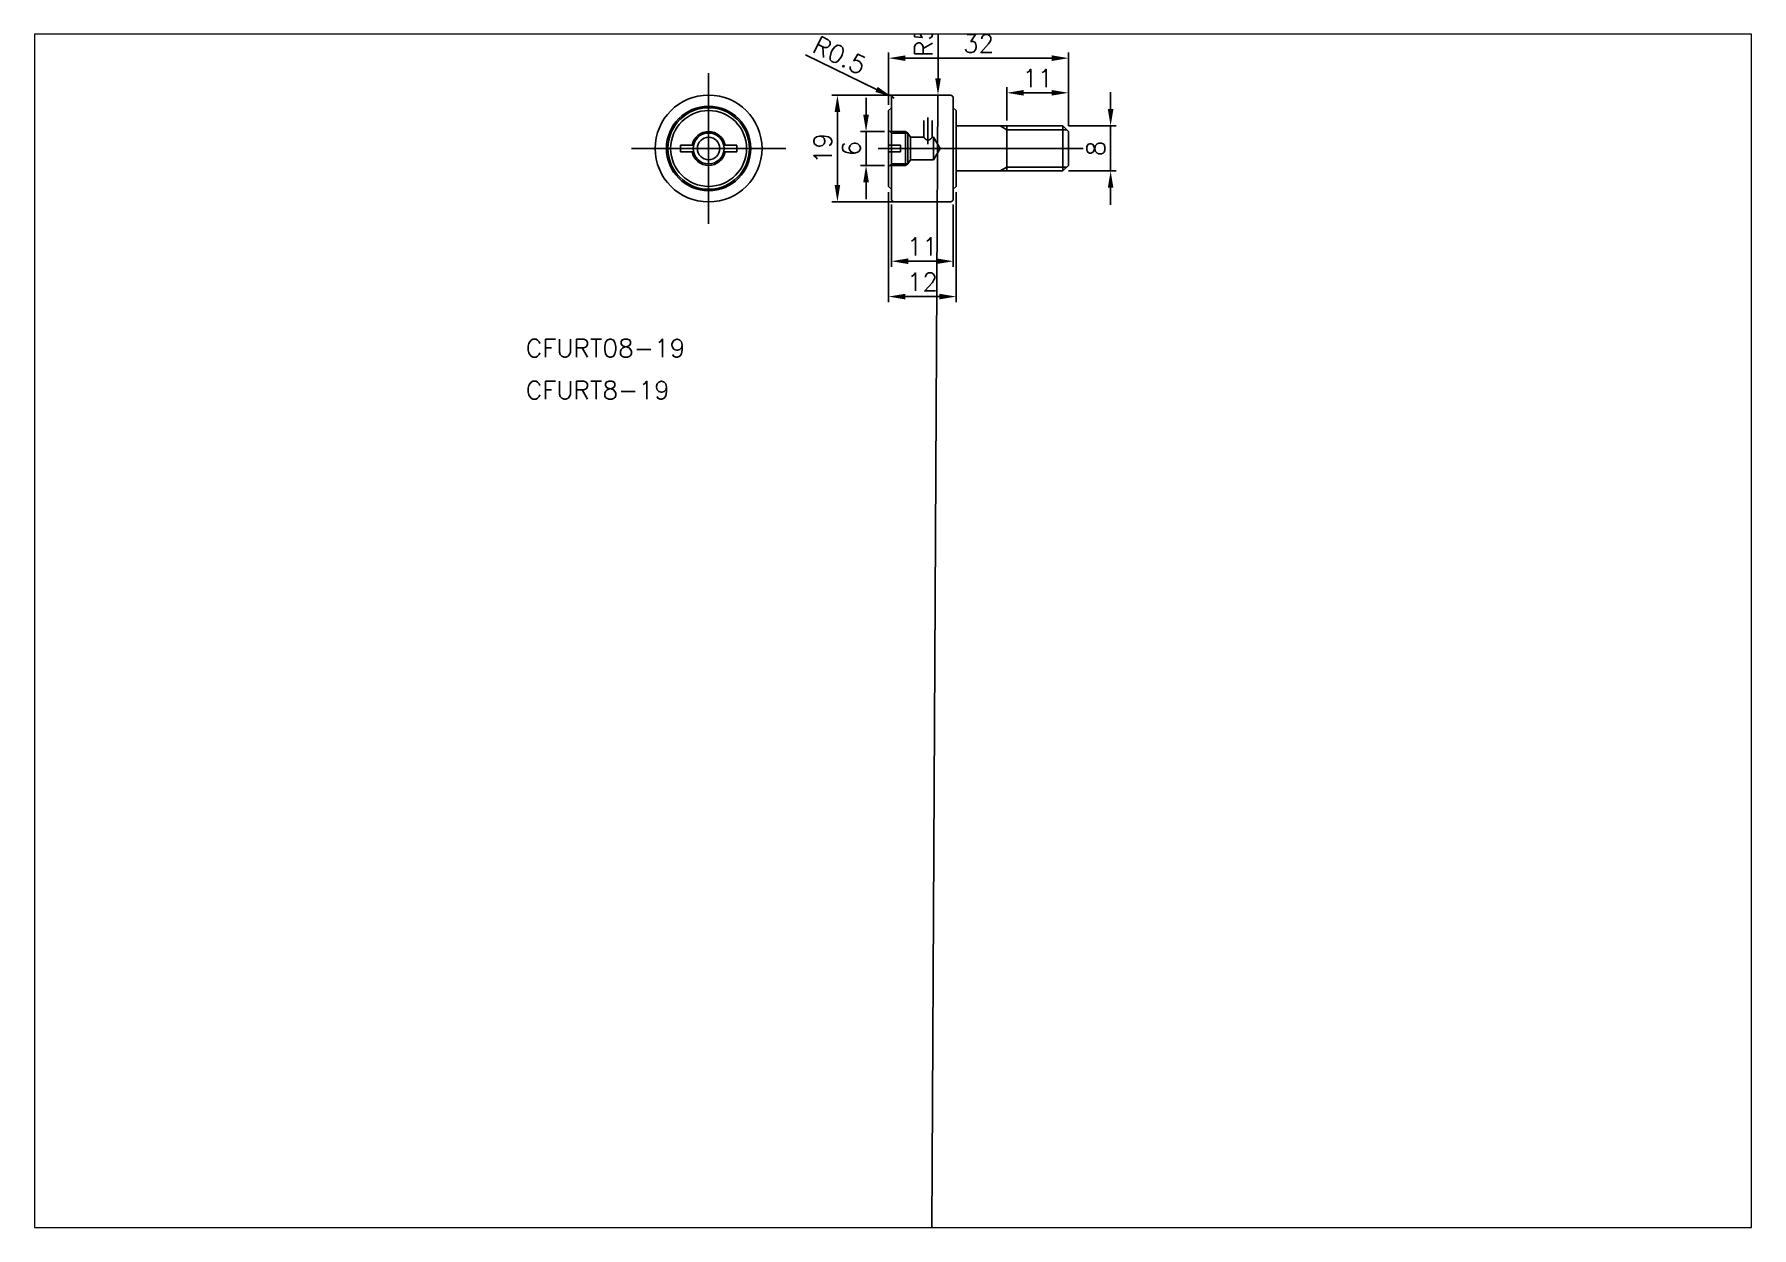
# Paper-space layout 'レイアウト1' of a CAD drawing. Extents: x 1.12 to 10.1, y 0.78 to 7.02.
# The model-space entities are those that its viewports show. They can reach past a viewport. Long polylines and large blocks are cut down to what shows.
import ezdxf

# ---------------------------------------------------------------- set-up
doc = ezdxf.new("R2010")
doc.units = 0
doc.header["$MEASUREMENT"] = 0
doc.header["$PDMODE"] = 64
doc.linetypes.add('CENTER', pattern=[17.5, 13, -1.5, 1.5, -1.5])
doc.linetypes.add('DASHED', pattern=[3.5, 2, -1.5])
doc.layers.get('0').update_dxf_attribs({"linetype": 'CONTINUOUS'})
doc.layers.get('DEFPOINTS').update_dxf_attribs({"linetype": 'CONTINUOUS'})
doc.layers.add('CENTER', color=1, linetype='CENTER')
doc.layers.add('SIZE', color=7, linetype='CONTINUOUS')
doc.styles.get("Standard").update_dxf_attribs({"font": 'txt.shx', "bigfont": '@extfont2.shx'})
doc.dimstyles.new('MISUMI', dxfattribs={"dimtxt": 3.2, "dimasz": 3, "dimexe": 1, "dimexo": 1, "dimgap": 1, "dimtad": 1, "dimdsep": 46, "dimtxsty": 'STANDARD', "dimcen": 0, "dimadec": 0, "dimazin": 0, "dimtfac": 0.6, "dimtix": 1, "dimtmove": 2, "dimatfit": 3, "dimfxl": 1, "dimtvp": 1, "dimtolj": 1, "dimarcsym": 0})

# ---------------------------------------------------------------- blocks, each defined once
blk = doc.blocks.new('*D0')
at = {"layer": 'DEFPOINTS', "color": 0, "linetype": 'Continuous'}
for p in [(153.72, 200.31), (138.62, 181.31), (153.72, 181.31)]:
    blk.add_point(p, dxfattribs=at)
at = {"layer": 'SIZE', "color": 0, "linetype": 'Continuous', "lineweight": -2}
for p, q in [((152.72, 200.31), (137.62, 200.31)), ((138.62, 197.31), (138.62, 184.31)), ((152.72, 181.31), (137.62, 181.31))]:
    blk.add_line(p, q, dxfattribs=at)
at = {"layer": 'SIZE', "color": 0, "linetype": 'Continuous'}
for points in [[(138.12, 197.31), (139.12, 197.31), (138.62, 200.31)], [(138.12, 184.31), (139.12, 184.31), (138.62, 181.31)]]:
    blk.add_solid(points, dxfattribs=at)
at = {"layer": 'SIZE', "color": 0, "linetype": 'Continuous', "insert": (136.02, 190.81), "char_height": 3.2, "attachment_point": 5, "rotation": 90}
blk.add_mtext('\\A1;19', dxfattribs=at)
blk = doc.blocks.new('*D1')
at = {"layer": 'DEFPOINTS', "color": 0, "linetype": 'Continuous'}
for p in [(147.97, 193.81), (143.71, 187.81), (147.97, 187.81)]:
    blk.add_point(p, dxfattribs=at)
at = {"layer": 'SIZE', "color": 0, "linetype": 'Continuous', "lineweight": -2}
for p, q in [((143.71, 196.81), (143.71, 199.81)), ((146.97, 193.81), (142.71, 193.81)), ((143.71, 193.81), (143.71, 187.81)), ((146.97, 187.81), (142.71, 187.81)), ((143.71, 184.81), (143.71, 181.81))]:
    blk.add_line(p, q, dxfattribs=at)
at = {"layer": 'SIZE', "color": 0, "linetype": 'Continuous'}
for points in [[(143.21, 196.81), (144.21, 196.81), (143.71, 193.81)], [(143.21, 184.81), (144.21, 184.81), (143.71, 187.81)]]:
    blk.add_solid(points, dxfattribs=at)
at = {"layer": 'SIZE', "color": 0, "linetype": 'Continuous', "insert": (141.11, 190.81), "char_height": 3.2, "attachment_point": 5, "rotation": 90}
blk.add_mtext('\\A1;6', dxfattribs=at)
blk = doc.blocks.new('*D2')
at = {"layer": 'DEFPOINTS', "color": 0, "linetype": 'Continuous'}
for p in [(148.22, 181.83), (159.22, 181.83), (159.22, 170.76)]:
    blk.add_point(p, dxfattribs=at)
at = {"layer": 'SIZE', "color": 0, "linetype": 'Continuous', "lineweight": -2}
for p, q in [((148.22, 180.83), (148.22, 169.76)), ((159.22, 180.83), (159.22, 169.76)), ((151.22, 170.76), (156.22, 170.76))]:
    blk.add_line(p, q, dxfattribs=at)
at = {"layer": 'SIZE', "color": 0, "linetype": 'Continuous'}
for points in [[(151.22, 171.26), (151.22, 170.26), (148.22, 170.76)], [(156.22, 171.26), (156.22, 170.26), (159.22, 170.76)]]:
    blk.add_solid(points, dxfattribs=at)
at = {"layer": 'SIZE', "color": 0, "linetype": 'Continuous', "insert": (153.72, 173.36), "char_height": 3.2, "attachment_point": 5}
blk.add_mtext('\\A1;11', dxfattribs=at)
blk = doc.blocks.new('*D3')
at = {"layer": 'DEFPOINTS', "color": 0, "linetype": 'Continuous'}
for p in [(147.72, 184.06), (159.72, 184.06), (159.72, 164.47)]:
    blk.add_point(p, dxfattribs=at)
at = {"layer": 'SIZE', "color": 0, "linetype": 'Continuous', "lineweight": -2}
for p, q in [((147.72, 183.06), (147.72, 163.47)), ((159.72, 183.06), (159.72, 163.47)), ((150.72, 164.47), (156.72, 164.47))]:
    blk.add_line(p, q, dxfattribs=at)
at = {"layer": 'SIZE', "color": 0, "linetype": 'Continuous'}
for points in [[(150.72, 164.97), (150.72, 163.97), (147.72, 164.47)], [(156.72, 164.97), (156.72, 163.97), (159.72, 164.47)]]:
    blk.add_solid(points, dxfattribs=at)
at = {"layer": 'SIZE', "color": 0, "linetype": 'Continuous', "insert": (153.72, 167.07), "char_height": 3.2, "attachment_point": 5}
blk.add_mtext('\\A1;12', dxfattribs=at)
blk = doc.blocks.new('*D4')
at = {"layer": 'DEFPOINTS', "color": 0, "linetype": 'Continuous'}
for p in [(178.72, 194.81), (178.72, 186.81), (187.19, 186.81)]:
    blk.add_point(p, dxfattribs=at)
at = {"layer": 'SIZE', "color": 0, "linetype": 'Continuous', "lineweight": -2}
for p, q in [((187.19, 197.81), (187.19, 200.81)), ((179.72, 194.81), (188.19, 194.81)), ((187.19, 194.81), (187.19, 186.81)), ((179.72, 186.81), (188.19, 186.81)), ((187.19, 183.81), (187.19, 180.81))]:
    blk.add_line(p, q, dxfattribs=at)
at = {"layer": 'SIZE', "color": 0, "linetype": 'Continuous'}
for points in [[(186.69, 197.81), (187.69, 197.81), (187.19, 194.81)], [(186.69, 183.81), (187.69, 183.81), (187.19, 186.81)]]:
    blk.add_solid(points, dxfattribs=at)
at = {"layer": 'SIZE', "color": 0, "linetype": 'Continuous', "insert": (184.59, 190.81), "char_height": 3.2, "attachment_point": 5, "rotation": 90}
blk.add_mtext('\\A1;8', dxfattribs=at)
blk = doc.blocks.new('*D5')
at = {"layer": 'DEFPOINTS', "color": 0, "linetype": 'Continuous'}
for p in [(179.72, 200.71), (168.72, 194.81), (179.72, 193.81)]:
    blk.add_point(p, dxfattribs=at)
at = {"layer": 'SIZE', "color": 0, "linetype": 'Continuous', "lineweight": -2}
for p, q in [((168.72, 195.81), (168.72, 201.71)), ((179.72, 194.81), (179.72, 201.71)), ((171.72, 200.71), (176.72, 200.71))]:
    blk.add_line(p, q, dxfattribs=at)
at = {"layer": 'SIZE', "color": 0, "linetype": 'Continuous'}
for points in [[(171.72, 201.21), (171.72, 200.21), (168.72, 200.71)], [(176.72, 201.21), (176.72, 200.21), (179.72, 200.71)]]:
    blk.add_solid(points, dxfattribs=at)
at = {"layer": 'SIZE', "color": 0, "linetype": 'Continuous', "insert": (174.22, 203.31), "char_height": 3.2, "attachment_point": 5}
blk.add_mtext('\\A1;11', dxfattribs=at)
blk = doc.blocks.new('*D6')
at = {"layer": 'DEFPOINTS', "color": 0, "linetype": 'Continuous'}
for p in [(179.72, 206.87), (147.72, 197.56), (179.72, 193.81)]:
    blk.add_point(p, dxfattribs=at)
at = {"layer": 'SIZE', "color": 0, "linetype": 'Continuous', "lineweight": -2}
for p, q in [((147.72, 198.56), (147.72, 207.87)), ((179.72, 194.81), (179.72, 207.87)), ((150.72, 206.87), (176.72, 206.87))]:
    blk.add_line(p, q, dxfattribs=at)
at = {"layer": 'SIZE', "color": 0, "linetype": 'Continuous'}
for points in [[(150.72, 207.37), (150.72, 206.37), (147.72, 206.87)], [(176.72, 207.37), (176.72, 206.37), (179.72, 206.87)]]:
    blk.add_solid(points, dxfattribs=at)
at = {"layer": 'SIZE', "color": 0, "linetype": 'Continuous', "insert": (163.72, 209.47), "char_height": 3.2, "attachment_point": 5}
blk.add_mtext('\\A1;32', dxfattribs=at)
blk = doc.blocks.new('*D7')
at = {"color": 0, "linetype": 'Continuous', "lineweight": -2}
for p, q in [((132.92, 207.45), (145.57, 201.31)), ((148.72, 199.78), (148.27, 200))]:
    blk.add_line(p, q, dxfattribs=at)
at = {"color": 0, "linetype": 'Continuous'}
blk.add_solid([(145.79, 201.76), (145.36, 200.86), (148.27, 200)], dxfattribs=at)
at = {"layer": 'DEFPOINTS', "color": 0, "linetype": 'Continuous'}
for p in [(148.27, 200), (148.72, 199.78)]:
    blk.add_point(p, dxfattribs=at)
at = {"color": 0, "linetype": 'Continuous', "insert": (139.03, 207.37), "char_height": 3.2, "attachment_point": 5, "rotation": 334.125}
blk.add_mtext('\\A1;R0.5', dxfattribs=at)
blk = doc.blocks.new('*D8')
at = {"color": 0, "linetype": 'Continuous', "lineweight": -2}
for p, q in [((156.6, 218.97), (156.51, 203.3)), ((153.72, -299.69), (156.5, 200.3))]:
    blk.add_line(p, q, dxfattribs=at)
at = {"color": 0, "linetype": 'Continuous'}
blk.add_solid([(156.01, 203.3), (157.01, 203.3), (156.5, 200.3)], dxfattribs=at)
at = {"layer": 'DEFPOINTS', "color": 0, "linetype": 'Continuous'}
for p in [(156.5, 200.3), (153.72, -299.69)]:
    blk.add_point(p, dxfattribs=at)
at = {"color": 0, "linetype": 'Continuous', "insert": (153.96, 212.65), "char_height": 3.2, "attachment_point": 5, "rotation": 89.6822}
blk.add_mtext('\\A1;R500', dxfattribs=at)

msp = doc.modelspace()

# ---------------------------------------------------------------- linework, layer by layer
at = {"color": 7, "linetype": 'Continuous'}
for p, q in [((148.22344, 199.78291), (148.22344, 181.83296)), ((159.22344, 199.78291), (159.22344, 181.83296)), ((147.72344, 197.55792), (147.72344, 184.05793)), ((147.72345, 197.55793), (148.22345, 198.05792)), ((159.22345, 198.05792), (159.72347, 197.55791)), ((159.72344, 197.55793), (159.72344, 184.05791)), ((159.72344, 194.80793), (178.72344, 194.80793)), ((168.72344, 194.80793), (168.72344, 186.80793)), ((178.72344, 194.80793), (178.72344, 186.80793)), ((178.72345, 194.80791), (179.72343, 193.80793)), ((179.72344, 193.80793), (179.72344, 187.80793)), ((110.72345, 191.40793), (113.03969, 191.40793)), ((110.72345, 191.40793), (110.72345, 190.20794)), ((110.72345, 190.20794), (113.03969, 190.20794)), ((118.40718, 191.40793), (120.72344, 191.40793)), ((118.40718, 190.20794), (120.72344, 190.20794)), ((120.72344, 191.40793), (120.72344, 190.20794)), ((178.72344, 186.80793), (159.72344, 186.80793)), ((179.72344, 187.80793), (178.72344, 186.80794)), ((148.22346, 183.55791), (147.72345, 184.05792)), ((159.22345, 183.55793), (159.72345, 184.05792))]:
    msp.add_line(p, q, dxfattribs=at)
at = {"color": 3, "linetype": 'DASHED'}
for p, q in [((153.97344, 195.80792), (153.97344, 192.80792)), ((155.47344, 195.80792), (155.47344, 192.80792)), ((148.22344, 193.55794), (147.72343, 194.05794)), ((147.97344, 193.80793), (150.72344, 193.80793)), ((148.22344, 193.55793), (151.15645, 193.55793)), ((150.72344, 193.80793), (150.72344, 187.80793)), ((150.72344, 193.80793), (151.15645, 193.55793)), ((151.15645, 193.55793), (151.15645, 188.05793)), ((151.15645, 193.55793), (151.58947, 192.80792)), ((151.58946, 192.80792), (153.97344, 192.80792)), ((151.58946, 192.80792), (151.58946, 188.80792)), ((155.47344, 192.80792), (155.72344, 192.80792)), ((155.72344, 192.80792), (155.72344, 190.80792)), ((155.72345, 192.80791), (156.87815, 190.80791)), ((147.72344, 191.40792), (149.82344, 191.40792)), ((149.82344, 190.20792), (147.72344, 190.20792)), ((149.82344, 191.40792), (149.82344, 190.80792)), ((149.82344, 190.80792), (149.82344, 190.20792)), ((155.72344, 190.80792), (155.72344, 188.80792)), ((155.72348, 188.8079), (156.87818, 190.8079)), ((148.22343, 188.05793), (147.72344, 187.55793)), ((147.97344, 187.80793), (150.72344, 187.80793)), ((148.22344, 188.05793), (151.15645, 188.05793)), ((150.72343, 187.80793), (151.15645, 188.05793)), ((151.15645, 188.05793), (151.58946, 188.80794)), ((155.72344, 188.80792), (151.58946, 188.80792))]:
    msp.add_line(p, q, dxfattribs=at)
at = {"color": 3, "linetype": 'Continuous'}
for p, q in [((167.5517, 194.80792), (168.72346, 194.13141)), ((168.72344, 194.13142), (179.39995, 194.13142)), ((168.72347, 187.48446), (167.55171, 186.80795)), ((179.39994, 187.48443), (168.72344, 187.48443))]:
    msp.add_line(p, q, dxfattribs=at)
at = {"color": 3, "linetype": 'DASHED'}
msp.add_lwpolyline([(153.97344, 192.80792, 0.102890973), (154.4282, 192.39171, 0.283712554), (155.01845, 192.3916, 0.102979901), (155.47344, 192.80792)], format="xyb", dxfattribs=at)
at = {"color": 7, "linetype": 'Continuous'}
for radius in [9.5, 7.5, 7.25, 6.75, 2.75, 2]:
    msp.add_circle((115.72344, 190.80794), radius, dxfattribs=at)
for centre, radius, start, end in [((148.72344, 199.78291), 0.5, 90.5735403, 180.000005), ((153.72344, -299.69207), 500, 89.4264579, 90.5735403), ((158.72344, 199.78291), 0.5, 0, 89.4264579), ((115.72344, 190.80794), 3, 11.5367803, 168.4632144), ((115.72344, 190.80794), 3, 191.5370724, 348.4629217), ((148.72344, 181.83296), 0.5, 180.000005, 269.426456), ((153.72344, 681.30793), 500, 269.4264597, 270.5735421), ((158.72344, 181.83296), 0.5, 270.5735421, 0)]:
    msp.add_arc(centre, radius, start, end, dxfattribs=at)
at = {"layer": 'CENTER', "color": 1, "linetype": 'CENTER'}
for p, q in [((115.72344, 204.19713), (115.72344, 177.41876)), ((154.72344, 196.288), (154.72344, 191.5696)), ((101.99806, 190.80794), (129.44881, 190.80794)), ((145.86759, 190.80793), (182.32318, 190.80793))]:
    msp.add_line(p, q, dxfattribs=at)

# ---------------------------------------------------------------- texts
at = {"color": 7, "linetype": 'Continuous', "width": 1.01295}
for s, p in [('CFURT08-19', (83.2311, 153.69908)), ('CFURT8-19', (83.2311, 146.2264))]:
    msp.add_text(s, height=3.2, dxfattribs=at).set_placement(p)

# ---------------------------------------------------------------- dimensions: what is measured, and where the dimension line sits
at = {"color": 7, "linetype": 'Continuous'}
for center, mpoint, picture, middle in [((153.72344, -299.69207), (156.49635, 200.30024), '*D8', (153.96479, 212.64781)), ((148.72344, 199.78291), (148.27356, 200.00111), '*D7', (139.03113, 207.37371))]:
    dim = msp.add_radius_dim(center=center, mpoint=mpoint, dimstyle='MISUMI', override={"dimdec": 4, "dimtdec": 4, "dimtmove": 0, "dimtzin": 0}, dxfattribs=at)
    dim.commit()
    dim.dimension.update_dxf_attribs({"geometry": picture, "text_midpoint": middle})
at = {"layer": 'SIZE', "color": 7, "linetype": 'Continuous'}
for base, p1, p2, picture, middle in [((179.72343, 206.87317), (147.72344, 197.55792), (179.72343, 193.80793), '*D6', (163.72343, 209.47317)), ((179.72343, 200.71276), (168.72344, 194.80793), (179.72343, 193.80793), '*D5', (174.22343, 203.31276)), ((159.72344, 164.47072), (147.72345, 184.05792), (159.72344, 184.05791), '*D3', (153.72344, 167.07072)), ((159.22344, 170.76023), (148.22344, 181.83296), (159.22344, 181.83296), '*D2', (153.72344, 173.36023))]:
    dim = msp.add_linear_dim(base=base, p1=p1, p2=p2, dimstyle='MISUMI', override={"dimdec": 4, "dimtdec": 4, "dimtmove": 0, "dimtzin": 0}, dxfattribs=at)
    dim.commit()
    dim.dimension.update_dxf_attribs({"geometry": picture, "text_midpoint": middle})
for base, p1, p2, picture, middle in [((138.62321, 181.30793), (153.72344, 200.30793), (153.72344, 181.30793), '*D0', (136.02321, 190.80793)), ((143.7078, 187.80793), (147.97344, 193.80792), (147.97344, 187.80793), '*D1', (141.1078, 190.80793))]:
    dim = msp.add_linear_dim(base=base, p1=p1, p2=p2, angle=90, dimstyle='MISUMI', override={"dimdec": 4, "dimtdec": 4, "dimtmove": 0, "dimtzin": 0}, dxfattribs=at)
    dim.commit()
    dim.dimension.update_dxf_attribs({"geometry": picture, "text_midpoint": middle})
dim = msp.add_linear_dim(base=(187.19479, 186.80794), p1=(178.72345, 194.80791), p2=(178.72344, 186.80794), angle=90, dimstyle='MISUMI', override={"dimdec": 4, "dimtdec": 4, "dimtmove": 0, "dimtzin": 0}, dxfattribs=at)
dim.commit()
dim.dimension.update_dxf_attribs({"geometry": '*D4', "text_midpoint": (187.19479, 190.80793), "dimtype": 160})

psp = doc.layouts.new('レイアウト1')

# ---------------------------------------------------------------- viewports
at = {"layer": '0', "color": 7, "linetype": 'Continuous', "view_target_point": (148.5, 105)}
psp.add_viewport(center=(5.6137, 3.9021), size=(8.982, 6.243333), view_center_point=(0, 0), view_height=212.2144112, dxfattribs=at)

doc.saveas('drawing.dxf')
